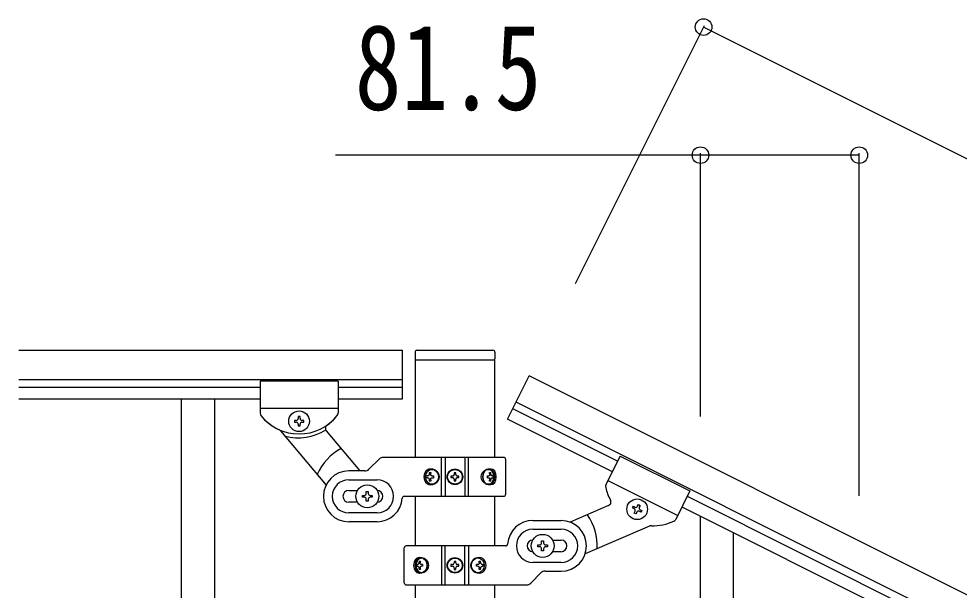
# Model space of a CAD drawing. Units: millimetres, scale not verified. Extents: x -4015 to 4015, y -2862 to 2860.
# Drawn here: x -1743 to -1260.4, y 1787 to 2080.1 of the extents above; entities that cross this region are included whole.
import ezdxf
from ezdxf.enums import TextEntityAlignment as Align

# ---------------------------------------------------------------- set-up
doc = ezdxf.new("R2010")
doc.units = ezdxf.units.MM
doc.header["$LTSCALE"] = 10
doc.layers.add('0-3_YKK_A1', color=4, linetype='Continuous')
doc.layers.add('0-4_YKK_D', color=6, linetype='Continuous')
doc.styles.add('ＭＳ ゴシック', font='')
doc.styles.get('ＭＳ ゴシック').set_extended_font_data('MS Gothic')

msp = doc.modelspace()

# ---------------------------------------------------------------- linework, layer by layer
at = {"layer": '0-3_YKK_A1'}
for p, q in [((-1743.03, 1910.1), (-1546.17, 1910.1)), ((-1546.17, 1885.1), (-1546.17, 1910.1)), ((-1539.67, 1909.1), (-1539.67, 1905.6)), ((-1538.67, 1910.1), (-1499.67, 1910.1)), ((-1498.67, 1909.1), (-1498.67, 1905.6)), ((-1539.42, 1854.9), (-1539.42, 1905.1)), ((-1539.17, 1905.1), (-1499.17, 1905.1)), ((-1498.92, 1905.1), (-1498.92, 1854.9)), ((-1492.18, 1874.65), (-1481.04, 1896.93)), ((-597.74, 1455.19), (-1481.04, 1896.93)), ((-1743.03, 1895.1), (-1546.17, 1895.1)), ((-1619.17, 1894.14), (-1619.17, 1877.82)), ((-1579.17, 1894.14), (-1619.17, 1894.14)), ((-1619.17, 1894.14), (-1619.17, 1877.82)), ((-1579.17, 1894.14), (-1619.17, 1894.14)), ((-1579.17, 1894.14), (-1579.17, 1877.82)), ((-1579.17, 1894.14), (-1579.17, 1877.8)), ((-1743.03, 1891.1), (-1619.17, 1891.1)), ((-1579.17, 1891.1), (-1546.17, 1891.1)), ((-1743.03, 1885.1), (-1619.17, 1885.1)), ((-1659.67, 1885.1), (-1659.67, 1225.14)), ((-1642.67, 1885.1), (-1642.67, 1225.14)), ((-1579.17, 1885.1), (-1546.17, 1885.1)), ((-604.45, 1441.77), (-1487.75, 1883.52)), ((-1579.17, 1880.14), (-1619.17, 1880.14)), ((-1579.17, 1880.14), (-1619.17, 1880.14)), ((-1435.71, 1853.12), (-1489.5, 1880.02)), ((-1600.61, 1874.12), (-1601.57, 1874.12)), ((-1597.73, 1873.16), (-1596.77, 1873.16)), ((-1438.39, 1847.75), (-1492.18, 1874.65)), ((-1608.75, 1868.82), (-1585.33, 1840.9)), ((-1585.2, 1868.75), (-1567.94, 1848.18)), ((-1563.3, 1849.02), (-1558.05, 1854.26)), ((-1494.17, 1855.14), (-1555.93, 1855.14)), ((-1526.12, 1835.14), (-1526.12, 1855.14)), ((-1524.17, 1855.14), (-1524.17, 1835.14)), ((-1514.17, 1855.14), (-1514.17, 1835.14)), ((-1512.23, 1835.14), (-1512.23, 1855.14)), ((-1493.17, 1854.14), (-1493.17, 1836.14)), ((-1434.37, 1855.8), (-1441.68, 1841.19)), ((-1434.37, 1855.8), (-1398.59, 1837.91)), ((-1565.42, 1848.14), (-1573.67, 1848.14)), ((-1533.23, 1845.58), (-1533.69, 1845.58)), ((-1533.23, 1844.7), (-1533.69, 1844.7)), ((-1532.3, 1847.35), (-1531.53, 1847.35)), ((-1530.94, 1845.58), (-1530.17, 1845.58)), ((-1530.94, 1844.7), (-1530.17, 1844.7)), ((-1520.4, 1845.55), (-1521.22, 1845.55)), ((-1517.94, 1844.73), (-1517.12, 1844.73)), ((-1502.48, 1845.58), (-1501.85, 1845.58)), ((-1502.48, 1844.7), (-1501.85, 1844.7)), ((-1501.47, 1847.35), (-1500.84, 1847.35)), ((-1499.66, 1845.58), (-1499.98, 1845.58)), ((-1499.66, 1844.7), (-1499.98, 1844.7)), ((-1573.67, 1843.64), (-1559.17, 1843.64)), ((-1531.53, 1842.94), (-1532.3, 1842.94)), ((-1500.84, 1842.94), (-1501.47, 1842.94)), ((-1440.63, 1843.28), (-1404.85, 1825.39)), ((-1573.67, 1838.14), (-1569.25, 1838.14)), ((-1565.67, 1834.64), (-1566.67, 1834.64)), ((-1562.67, 1835.64), (-1561.67, 1835.64)), ((-1545.21, 1835.14), (-1494.17, 1835.14)), ((-1539.42, 1809.74), (-1539.42, 1835.14)), ((-1498.92, 1835.14), (-1498.92, 1809.74)), ((-1398.59, 1837.91), (-1405.89, 1823.31)), ((-1399.97, 1835.15), (-650.03, 1460.09)), ((-1569.25, 1832.14), (-1573.67, 1832.14)), ((-1440.34, 1830.4), (-1460.01, 1821.87)), ((-1402.66, 1829.78), (-652.71, 1454.73)), ((-1559.17, 1826.64), (-1573.67, 1826.64)), ((-1427.15, 1828.73), (-1428.01, 1829.16)), ((-1424.15, 1828.3), (-1423.29, 1827.87)), ((-1393.17, 1640.51), (-1393.17, 1825.04)), ((-1559.17, 1822.14), (-1573.67, 1822.14)), ((-1479.17, 1822.74), (-1464.67, 1822.74)), ((-1419.24, 1819.92), (-1452.36, 1805.57)), ((-1479.17, 1818.24), (-1464.67, 1818.24)), ((-1376.17, 1673.43), (-1376.17, 1816.54)), ((-1472.67, 1810.24), (-1471.67, 1810.24)), ((-1469.09, 1812.74), (-1464.67, 1812.74)), ((-1545.17, 1790.74), (-1545.17, 1808.74)), ((-1493.14, 1809.74), (-1544.17, 1809.74)), ((-1526.12, 1809.74), (-1526.12, 1789.74)), ((-1524.17, 1789.74), (-1524.17, 1809.74)), ((-1514.17, 1789.74), (-1514.17, 1809.74)), ((-1512.23, 1809.74), (-1512.23, 1789.74)), ((-1475.67, 1809.24), (-1476.67, 1809.24)), ((-1464.67, 1806.74), (-1469.09, 1806.74)), ((-1537.51, 1801.95), (-1536.88, 1801.95)), ((-1506.81, 1801.95), (-1506.05, 1801.95)), ((-1464.67, 1801.24), (-1479.17, 1801.24)), ((-1538.69, 1800.18), (-1538.36, 1800.18)), ((-1538.69, 1799.3), (-1538.36, 1799.3)), ((-1536.88, 1797.54), (-1537.51, 1797.54)), ((-1535.87, 1800.18), (-1536.49, 1800.18)), ((-1535.87, 1799.3), (-1536.49, 1799.3)), ((-1520.4, 1800.15), (-1521.22, 1800.15)), ((-1517.94, 1799.33), (-1517.12, 1799.33)), ((-1507.41, 1800.18), (-1508.18, 1800.18)), ((-1507.41, 1799.3), (-1508.18, 1799.3)), ((-1506.05, 1797.54), (-1506.81, 1797.54)), ((-1505.12, 1800.18), (-1504.66, 1800.18)), ((-1505.12, 1799.3), (-1504.66, 1799.3)), ((-1475.05, 1795.86), (-1480.3, 1790.62)), ((-1472.93, 1796.74), (-1464.67, 1796.74)), ((-1544.17, 1789.74), (-1482.42, 1789.74)), ((-1539.42, 1232.84), (-1539.42, 1789.74)), ((-1498.92, 1789.74), (-1498.92, 1233.64))]:
    msp.add_line(p, q, dxfattribs=at)
for points in [[(-1601.57, 1874.12), (-1601.57, 1873.16), (-1600.61, 1873.16)], [(-1598.69, 1875.08), (-1598.69, 1876.04), (-1599.65, 1876.04), (-1599.65, 1875.08)], [(-1596.77, 1873.16), (-1596.77, 1874.12), (-1597.73, 1874.12)], [(-1599.65, 1872.2), (-1599.65, 1871.24), (-1598.69, 1871.24), (-1598.69, 1872.2)], [(-1532.41, 1846.46), (-1532.44, 1846.29), (-1532.49, 1846.13), (-1532.58, 1845.97), (-1532.68, 1845.84), (-1532.8, 1845.73), (-1532.93, 1845.65), (-1533.08, 1845.6), (-1533.23, 1845.58)], [(-1533.23, 1844.7), (-1533.08, 1844.68), (-1532.93, 1844.63), (-1532.8, 1844.55), (-1532.68, 1844.44), (-1532.58, 1844.31), (-1532.49, 1844.15), (-1532.44, 1843.99), (-1532.41, 1843.82)], [(-1530.94, 1845.58), (-1531.08, 1845.6), (-1531.23, 1845.65), (-1531.35, 1845.73), (-1531.47, 1845.84), (-1531.55, 1845.97), (-1531.61, 1846.13), (-1531.65, 1846.29), (-1531.65, 1846.46)], [(-1531.65, 1843.82), (-1531.65, 1843.99), (-1531.61, 1844.15), (-1531.55, 1844.31), (-1531.47, 1844.44), (-1531.35, 1844.55), (-1531.23, 1844.63), (-1531.08, 1844.68), (-1530.94, 1844.7)], [(-1521.22, 1845.55), (-1521.22, 1844.73), (-1520.4, 1844.73)], [(-1518.76, 1846.37), (-1518.76, 1847.19), (-1519.58, 1847.19), (-1519.58, 1846.37)], [(-1519.58, 1843.91), (-1519.58, 1843.09), (-1518.76, 1843.09), (-1518.76, 1843.91)], [(-1517.12, 1844.73), (-1517.12, 1845.55), (-1517.94, 1845.55)], [(-1501.31, 1846.46), (-1501.3, 1846.29), (-1501.32, 1846.13), (-1501.36, 1845.97), (-1501.43, 1845.84), (-1501.52, 1845.73), (-1501.62, 1845.65), (-1501.73, 1845.6), (-1501.85, 1845.58)], [(-1501.85, 1844.7), (-1501.73, 1844.68), (-1501.62, 1844.63), (-1501.52, 1844.55), (-1501.43, 1844.44), (-1501.36, 1844.31), (-1501.32, 1844.15), (-1501.3, 1843.99), (-1501.31, 1843.82)], [(-1499.98, 1845.58), (-1500.11, 1845.6), (-1500.23, 1845.65), (-1500.34, 1845.73), (-1500.44, 1845.84), (-1500.53, 1845.97), (-1500.6, 1846.13), (-1500.65, 1846.29), (-1500.68, 1846.46)], [(-1500.68, 1843.82), (-1500.65, 1843.99), (-1500.6, 1844.15), (-1500.53, 1844.31), (-1500.44, 1844.44), (-1500.34, 1844.55), (-1500.23, 1844.63), (-1500.11, 1844.68), (-1499.98, 1844.7)], [(-1566.67, 1834.64), (-1566.67, 1835.64), (-1565.67, 1835.64)], [(-1564.67, 1836.64), (-1564.67, 1837.64), (-1563.67, 1837.64), (-1563.67, 1836.64)], [(-1561.67, 1835.64), (-1561.67, 1834.64), (-1562.67, 1834.64)], [(-1563.67, 1833.64), (-1563.67, 1832.64), (-1564.67, 1832.64), (-1564.67, 1833.64)], [(-1428.01, 1829.16), (-1427.58, 1830.02), (-1426.72, 1829.59)], [(-1425.43, 1830.02), (-1425.01, 1830.88), (-1424.15, 1830.45), (-1424.58, 1829.59)], [(-1425.86, 1827.02), (-1426.29, 1826.16), (-1427.15, 1826.59), (-1426.72, 1827.45)], [(-1423.29, 1827.87), (-1423.72, 1827.02), (-1424.58, 1827.45)], [(-1476.67, 1809.24), (-1476.67, 1810.24), (-1475.67, 1810.24)], [(-1474.67, 1811.24), (-1474.67, 1812.24), (-1473.67, 1812.24), (-1473.67, 1811.24)], [(-1471.67, 1810.24), (-1471.67, 1809.24), (-1472.67, 1809.24)], [(-1473.67, 1808.24), (-1473.67, 1807.24), (-1474.67, 1807.24), (-1474.67, 1808.24)], [(-1537.66, 1801.06), (-1537.7, 1800.89), (-1537.75, 1800.73), (-1537.82, 1800.57), (-1537.91, 1800.44), (-1538.01, 1800.33), (-1538.12, 1800.25), (-1538.24, 1800.2), (-1538.36, 1800.18)], [(-1536.49, 1800.18), (-1536.61, 1800.2), (-1536.73, 1800.25), (-1536.83, 1800.33), (-1536.92, 1800.44), (-1536.99, 1800.57), (-1537.03, 1800.73), (-1537.05, 1800.89), (-1537.04, 1801.06)], [(-1518.76, 1800.97), (-1518.76, 1801.79), (-1519.58, 1801.79), (-1519.58, 1800.97)], [(-1506.7, 1801.06), (-1506.7, 1800.89), (-1506.73, 1800.73), (-1506.79, 1800.57), (-1506.88, 1800.44), (-1506.99, 1800.33), (-1507.12, 1800.25), (-1507.26, 1800.2), (-1507.41, 1800.18)], [(-1505.12, 1800.18), (-1505.27, 1800.2), (-1505.41, 1800.25), (-1505.55, 1800.33), (-1505.67, 1800.44), (-1505.77, 1800.57), (-1505.85, 1800.73), (-1505.91, 1800.89), (-1505.94, 1801.06)], [(-1538.36, 1799.3), (-1538.24, 1799.28), (-1538.12, 1799.23), (-1538.01, 1799.15), (-1537.91, 1799.04), (-1537.82, 1798.91), (-1537.75, 1798.75), (-1537.7, 1798.59), (-1537.66, 1798.42)], [(-1537.04, 1798.42), (-1537.05, 1798.59), (-1537.03, 1798.75), (-1536.99, 1798.91), (-1536.92, 1799.04), (-1536.83, 1799.15), (-1536.73, 1799.23), (-1536.61, 1799.28), (-1536.49, 1799.3)], [(-1521.22, 1800.15), (-1521.22, 1799.33), (-1520.4, 1799.33)], [(-1519.58, 1798.51), (-1519.58, 1797.69), (-1518.76, 1797.69), (-1518.76, 1798.51)], [(-1517.12, 1799.33), (-1517.12, 1800.15), (-1517.94, 1800.15)], [(-1507.41, 1799.3), (-1507.26, 1799.28), (-1507.12, 1799.23), (-1506.99, 1799.15), (-1506.88, 1799.04), (-1506.79, 1798.91), (-1506.73, 1798.75), (-1506.7, 1798.59), (-1506.7, 1798.42)], [(-1505.94, 1798.42), (-1505.91, 1798.59), (-1505.85, 1798.75), (-1505.77, 1798.91), (-1505.67, 1799.04), (-1505.55, 1799.15), (-1505.41, 1799.23), (-1505.27, 1799.28), (-1505.12, 1799.3)]]:
    msp.add_lwpolyline(points, dxfattribs=at)
for centre, radius in [((-1599.17, 1873.64), 5.3), ((-1519.17, 1845.14), 4), ((-1519.17, 1845.14), 3.75), ((-1564.17, 1835.14), 5.9), ((-1425.65, 1828.52), 5.3), ((-1474.17, 1809.74), 5.9), ((-1519.17, 1799.74), 4), ((-1519.17, 1799.74), 3.75)]:
    msp.add_circle(centre, radius, dxfattribs=at)
for centre, radius, start, end in [((-1538.67, 1909.1), 1, 90, 180), ((-1499.67, 1909.1), 1, 0, 90), ((-1539.17, 1905.6), 0.5, 180, 270), ((-1499.17, 1905.6), 0.5, 270, 0), ((-1617.17, 1877.82), 2, 180, 218.5), ((-1617.17, 1877.82), 2, 180, 218.5), ((-1581.17, 1877.8), 2, 315.07, 0), ((-1581.17, 1877.82), 2, 321.5, 0), ((-1599.17, 1892.14), 25, 218.5, 321.5), ((-1599.17, 1892.14), 25, 218.5, 245.7085), ((-1600.61, 1875.08), 0.96, 270, 0), ((-1600.61, 1872.2), 0.96, 0, 90), ((-1597.73, 1875.08), 0.96, 180, 270), ((-1597.73, 1872.2), 0.96, 90, 180), ((-1599.17, 1892.14), 25, 305.0551, 320.9537), ((-1610.28, 1867.53), 2, 40, 65.7085), ((-1599.67, 1892.14), 27, 255.6342, 301.7367), ((-1583.67, 1870.04), 2, 125.0551, 220), ((-1564.17, 1835.14), 28, 118.6718, 156.5148), ((-1555.93, 1852.14), 3, 90, 135), ((-1494.17, 1854.14), 1, 0, 90), ((-1565.42, 1851.14), 3, 270, 315), ((-1573.67, 1835.14), 13, 90, 270), ((-1520.4, 1846.37), 0.82, 270, 0), ((-1520.4, 1843.91), 0.82, 0, 90), ((-1517.94, 1846.37), 0.82, 180, 270), ((-1517.94, 1843.91), 0.82, 90, 180), ((-1573.67, 1835.14), 8.5, 90, 270), ((-1559.17, 1835.14), 8.5, 270, 90), ((-1439.89, 1840.29), 2, 153.43, 198.36), ((-1417.37, 1845.07), 25, 192.4763, 208.3749), ((-1573.67, 1835.14), 3, 90, 270), ((-1565.67, 1836.64), 1, 270, 0), ((-1565.67, 1833.64), 1, 0, 90), ((-1562.67, 1836.64), 1, 180, 270), ((-1562.67, 1833.64), 1, 90, 180), ((-1559.17, 1835.14), 3, 270, 90), ((-1559.17, 1835.14), 13, 270, 355.904), ((-1545.21, 1834.14), 1, 90, 175.904), ((-1494.17, 1836.14), 1, 270, 0), ((-1441.13, 1832.23), 2, 293.43, 28.3749), ((-1426.29, 1830.45), 0.96, 243.43, 333.43), ((-1423.72, 1829.16), 0.96, 153.43, 243.43), ((-1474.17, 1809.74), 28, 356.9152, 34.7582), ((-1427.58, 1827.88), 0.96, 333.43, 63.43), ((-1425.01, 1826.59), 0.96, 63.43, 153.43), ((-1479.17, 1809.74), 13, 90, 175.904), ((-1464.67, 1809.74), 13, 270, 90), ((-1418.45, 1818.09), 2, 87.7215, 113.43), ((-1417.37, 1845.07), 25, 267.7215, 294.93), ((-1407.68, 1824.21), 2, 294.93, 333.43), ((-1479.17, 1809.74), 8.5, 90, 270), ((-1464.67, 1809.74), 8.5, 270, 90), ((-1493.14, 1810.74), 1, 270, 355.904), ((-1479.17, 1809.74), 3, 90, 270), ((-1475.67, 1811.24), 1, 270, 0), ((-1472.67, 1811.24), 1, 180, 270), ((-1464.67, 1809.74), 3, 270, 90), ((-1544.17, 1808.74), 1, 90, 180), ((-1475.67, 1808.24), 1, 0, 90), ((-1472.67, 1808.24), 1, 90, 180), ((-1520.4, 1800.97), 0.82, 270, 0), ((-1517.94, 1800.97), 0.82, 180, 270), ((-1520.4, 1798.51), 0.82, 0, 90), ((-1517.94, 1798.51), 0.82, 90, 180), ((-1472.93, 1793.74), 3, 90, 135), ((-1544.17, 1790.74), 1, 180, 270), ((-1482.42, 1792.74), 3, 270, 315)]:
    msp.add_arc(centre, radius, start, end, dxfattribs=at)
for centre, major_axis, ratio, start_param, end_param in [((-1531.67, 1845.14), (0, 4), 0.865, 0, 3.141593), ((-1531.67, 1845.14), (-4.49, 0), 0.890869, 1.570796, 4.712389), ((-1530.76, 1845.14), (0, -3.83), 0.866157, 6.25819, 9.449773), ((-1500.79, 1845.14), (-5.06, 0), 0.790514, 4.712389, 7.853982), ((-1502.29, 1845.14), (0, 3.83), 0.707107, 6.239857, 9.468106), ((-1501.5, 1845.14), (0, 4), 0.7075, 3.26685, 6.157927), ((-1500.79, 1845.14), (0, 4), 0.7075, 3.141593, 6.283185), ((-1530.09, 1845.14), (0, -7.22), 0.499772, 4.651234, 4.773544), ((-1528.86, 1845.14), (0, -7.22), 0.499772, 4.401836, 4.527995), ((-1528.86, 1845.14), (0, -7.22), 0.499772, 4.896783, 5.022942), ((-1528.1, 1845.14), (0, -7.22), 0.499772, 4.401836, 4.527995), ((-1528.1, 1845.14), (0, -7.22), 0.499772, 4.896783, 5.022942), ((-1526.57, 1845.14), (0, -7.22), 0.499772, 4.651234, 4.773544), ((-1507.57, 1845.14), (0, 7.22), 0.707107, 4.651234, 4.773544), ((-1506.32, 1845.14), (0, 7.22), 0.707107, 4.896783, 5.022942), ((-1506.32, 1845.14), (0, 7.22), 0.707107, 4.401836, 4.527995), ((-1505.7, 1845.14), (0, 7.22), 0.707107, 4.896783, 5.022942), ((-1505.7, 1845.14), (0, 7.22), 0.707107, 4.401836, 4.527995), ((-1504.75, 1845.14), (0, 7.22), 0.707107, 4.651234, 4.773544), ((-1537.56, 1799.74), (0, -4), 0.7075, 3.141593, 6.283185), ((-1536.85, 1799.74), (0, -4), 0.7075, 3.26685, 6.157927), ((-1532.65, 1799.74), (0, -7.22), 0.707107, 4.401836, 4.527995), ((-1537.56, 1799.74), (5.06, 0), 0.790514, 4.712389, 7.853982), ((-1532.02, 1799.74), (0, -7.22), 0.707107, 4.401836, 4.527995), ((-1536.06, 1799.74), (0, -3.83), 0.707107, 6.239857, 9.468106), ((-1506.67, 1799.74), (4.49, 0), 0.890869, 1.570796, 4.712389), ((-1507.59, 1799.74), (0, 3.83), 0.866157, 6.25819, 9.449773), ((-1510.25, 1799.74), (0, 7.22), 0.499772, 4.896783, 5.022942), ((-1506.67, 1799.74), (0, -4), 0.865, 0, 3.141593), ((-1509.48, 1799.74), (0, 7.22), 0.499772, 4.896783, 5.022942), ((-1533.6, 1799.74), (0, -7.22), 0.707107, 4.651234, 4.773544), ((-1532.65, 1799.74), (0, -7.22), 0.707107, 4.896783, 5.022942), ((-1532.02, 1799.74), (0, -7.22), 0.707107, 4.896783, 5.022942), ((-1530.78, 1799.74), (0, -7.22), 0.707107, 4.651234, 4.773544), ((-1511.78, 1799.74), (0, 7.22), 0.499772, 4.651234, 4.773544), ((-1510.25, 1799.74), (0, 7.22), 0.499772, 4.401836, 4.527995), ((-1509.48, 1799.74), (0, 7.22), 0.499772, 4.401836, 4.527995), ((-1508.26, 1799.74), (0, 7.22), 0.499772, 4.651234, 4.773544)]:
    msp.add_ellipse(centre, major_axis=major_axis, ratio=ratio, start_param=start_param, end_param=end_param, dxfattribs=at)
for centre, major_axis, ratio in [((-1530.92, 1845.14), (0, -3.83), 0.866157), ((-1502.06, 1845.14), (0, 3.83), 0.707107), ((-1536.29, 1799.74), (0, -3.83), 0.707107), ((-1507.42, 1799.74), (0, 3.83), 0.866157)]:
    msp.add_ellipse(centre, major_axis=major_axis, ratio=ratio, dxfattribs=at)
at = {"layer": '0-4_YKK_D'}
for p, q in [((-1457.33, 1944.34), (-1391.14, 2076.71)), ((-508.28, 1634.07), (-1391.58, 2075.81)), ((-1393.17, 1876.14), (-1393.17, 2011.14)), ((-1311.67, 1835.38), (-1311.67, 2011.14))]:
    msp.add_line(p, q, dxfattribs=at)
msp.add_lwpolyline([(-1311.67, 2010.14), (-1393.17, 2010.14), (-1580.57, 2010.14)], dxfattribs=at)
for centre in [(-1391.58, 2075.81), (-1393.17, 2010.14), (-1311.67, 2010.14)]:
    msp.add_circle(centre, 4.25, dxfattribs=at)

# ---------------------------------------------------------------- texts
at = {"layer": '0-4_YKK_D', "style": 'ＭＳ ゴシック', "width": 0.8}
msp.add_text('81.5', height=43.99, dxfattribs=at).set_placement((-1570.57, 2020.14), align=Align.BOTTOM_LEFT)

doc.saveas('drawing.dxf')
